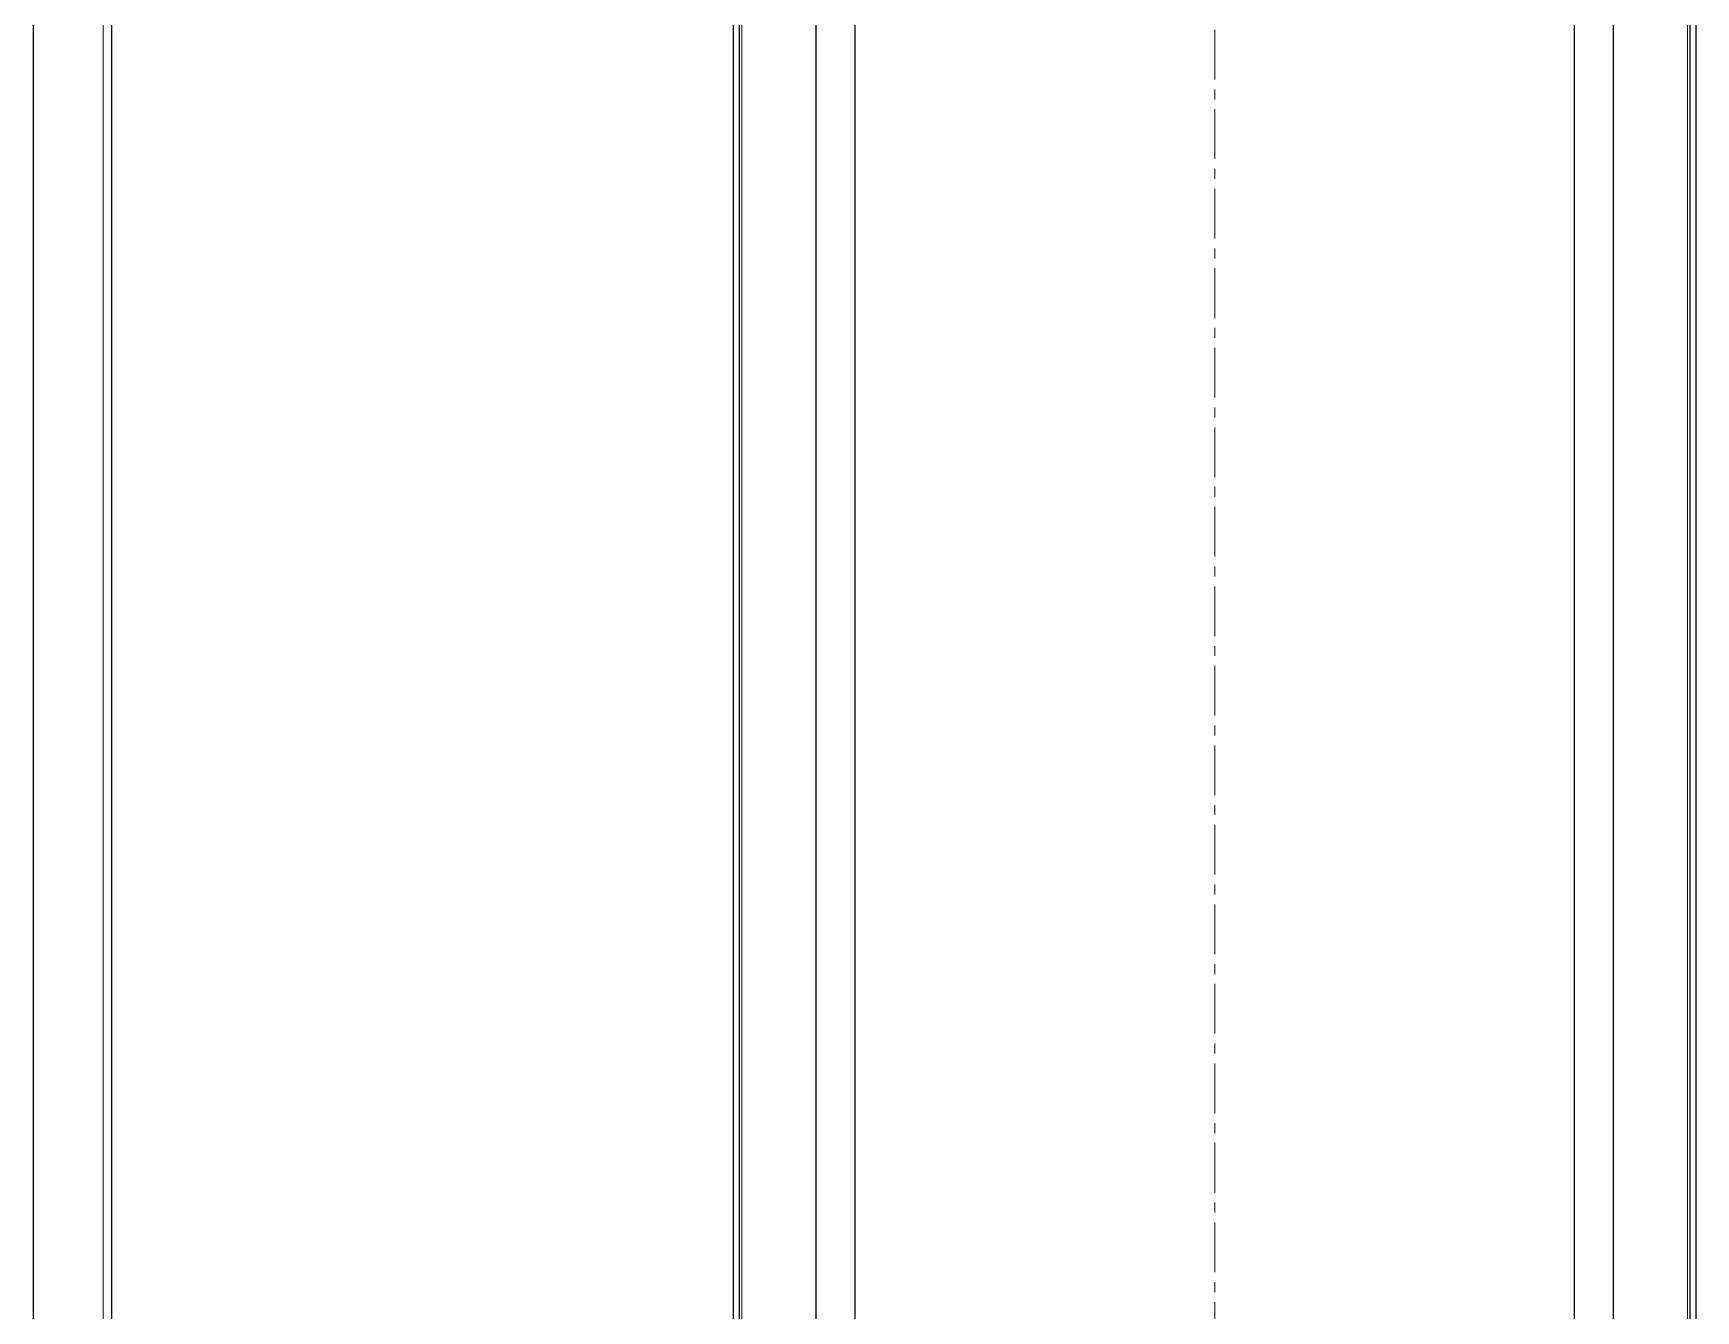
# Model space of a CAD drawing. Header units: millimetres. Extents: x 152 to 1107, y -492 to 1061.
# Drawn here: x 682.1 to 1107.1, y -65.9 to 260.5 of the extents above; entities that cross this region are included whole.
import ezdxf

# ---------------------------------------------------------------- set-up
doc = ezdxf.new("R2010")
doc.units = ezdxf.units.MM
doc.linetypes.add('CENTERX2', pattern=[20.32, 12.7, -2.54, 2.54, -2.54])
doc.layers.add('FORMAT', color=7, linetype='Continuous')

msp = doc.modelspace()

# ---------------------------------------------------------------- linework, layer by layer
at = {"color": 7, "linetype": 'Continuous', "lineweight": 25}
for p, q in [((682.08, 970.6), (682.08, -390.4)), ((861.14, -390.4), (861.14, 970.6)), ((862.64, -390.4), (862.64, 970.6)), ((1105.64, 970.6), (1105.64, -390.4)), ((1107.14, 970.6), (1107.14, -390.4)), ((702.08, 968.5), (702.08, -388.3)), ((892.14, 939.6), (892.14, -359.4)), ((1076.14, -359.4), (1076.14, 939.6)), ((882.14, 277.6), (882.14, -309.9)), ((1086.14, -309.9), (1086.14, 277.6))]:
    msp.add_line(p, q, dxfattribs=at)
at = {"color": 8, "linetype": 'Continuous', "lineweight": 18}
for p, q in [((699.98, 970.6), (699.98, -390.4)), ((863.24, -388.3), (863.24, 968.5)), ((1105.04, 968.5), (1105.04, -388.3))]:
    msp.add_line(p, q, dxfattribs=at)
at = {"layer": 'FORMAT', "linetype": 'CENTERX2', "lineweight": 18}
msp.add_line((984.14, 972.6), (984.14, -392.4), dxfattribs=at)

doc.saveas('drawing.dxf')
